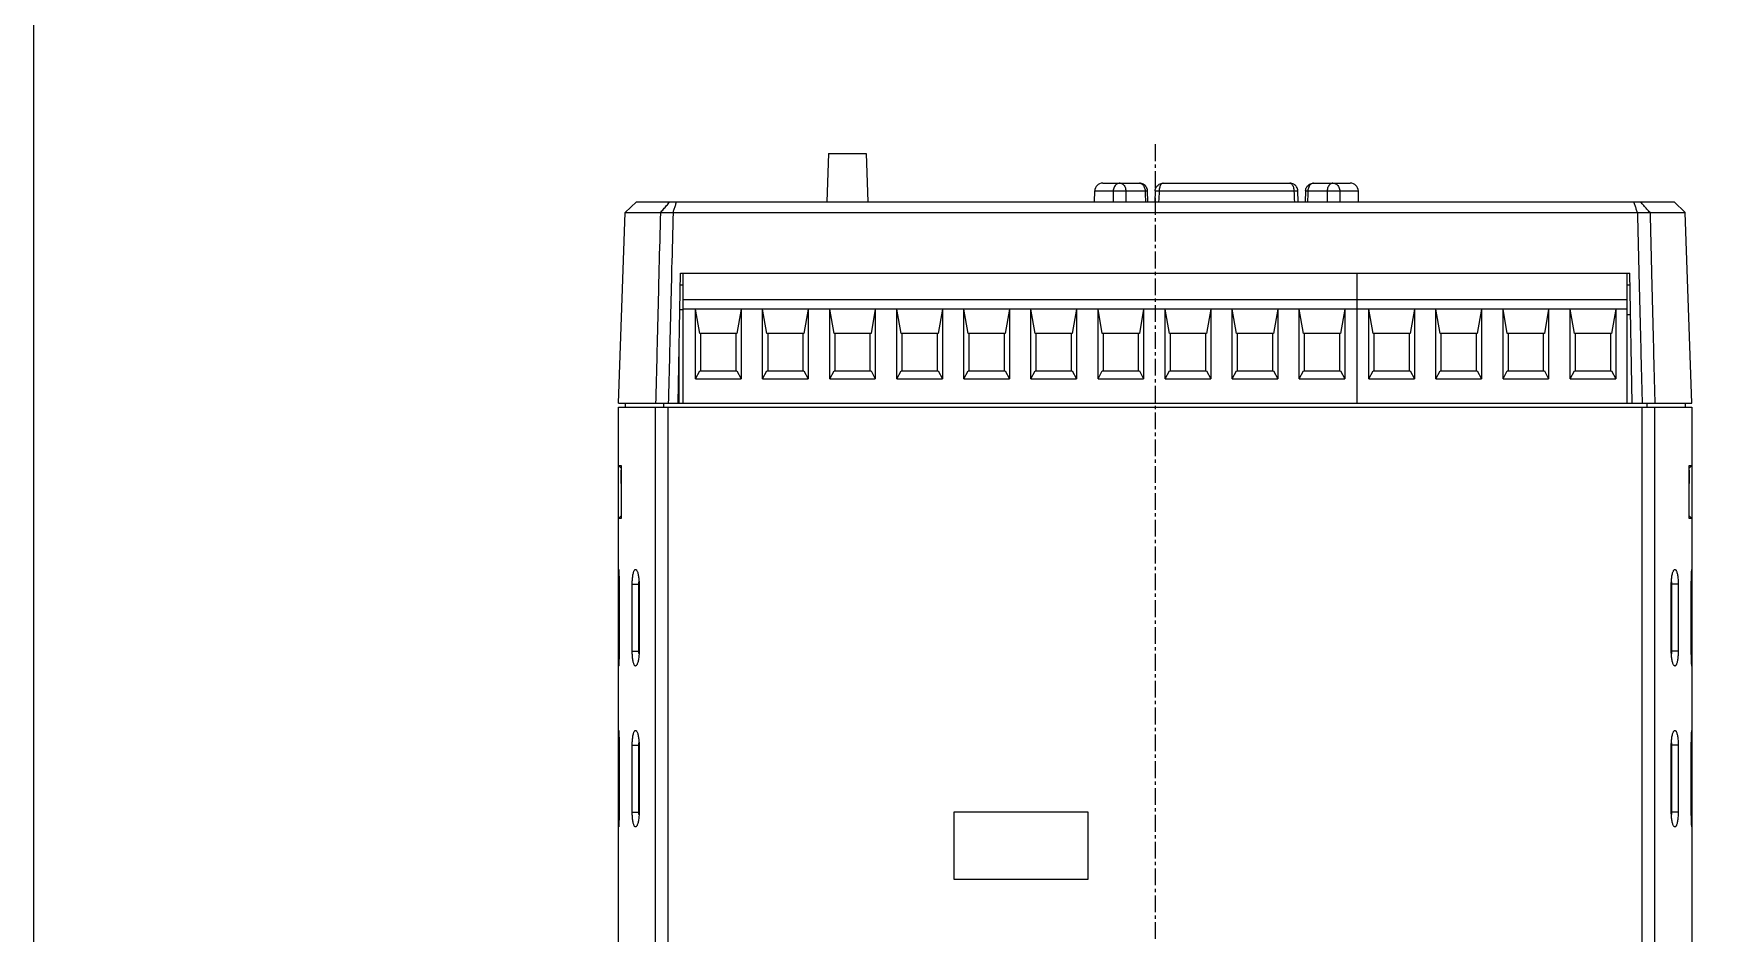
# Model space of a CAD drawing. Header units: millimetres. Extents: x 45 to 885, y 38 to 718.
# Drawn here: x 45.5 to 171.6, y 119 to 186 of the extents above; entities that cross this region are included whole.
import ezdxf

# ---------------------------------------------------------------- set-up
doc = ezdxf.new("R2010")
doc.units = ezdxf.units.MM
doc.linetypes.add('CENTER', pattern=[2, 1.25, -0.25, 0.25, -0.25])
doc.layers.add('도면층1', color=7, linetype='Continuous')

msp = doc.modelspace()

# ---------------------------------------------------------------- linework, layer by layer
at = {"color": 7, "linetype": 'Continuous'}
for p, q in [((104.731, 177.092), (104.596, 173.492)), ((104.731, 177.092), (107.531, 177.092)), ((107.531, 177.092), (107.666, 173.492)), ((124.549, 173.492), (124.57, 174.307)), ((124.57, 174.307), (125.951, 174.307)), ((125.17, 174.892), (127.905, 174.892)), ((126.891, 174.307), (128.329, 174.307)), ((128.531, 173.492), (128.504, 174.311)), ((129.082, 174.317), (129.047, 173.492)), ((129.375, 174.307), (139.42, 174.307)), ((129.681, 174.892), (139.113, 174.892)), ((139.748, 173.492), (139.713, 174.317)), ((140.29, 174.311), (140.264, 173.492)), ((140.466, 174.307), (141.904, 174.307)), ((140.89, 174.892), (143.624, 174.892)), ((142.843, 174.307), (144.224, 174.307)), ((144.245, 173.492), (144.224, 174.307)), ((90.406, 173.492), (89.578, 172.692)), ((90.406, 173.492), (167.758, 173.492)), ((167.758, 173.492), (168.586, 172.692)), ((89.082, 158.492), (89.578, 172.692)), ((89.578, 172.692), (92.195, 172.692)), ((92.195, 172.699), (93.141, 172.699)), ((93.141, 172.692), (165.023, 172.692)), ((165.022, 172.699), (165.969, 172.699)), ((165.969, 172.692), (168.586, 172.692)), ((169.082, 158.492), (168.586, 172.692)), ((93.533, 158.492), (93.702, 168.192)), ((93.702, 168.192), (164.461, 168.192)), ((93.894, 158.492), (93.894, 168.192)), ((144.144, 158.492), (144.144, 168.192)), ((144.147, 158.492), (144.147, 168.192)), ((164.272, 158.492), (164.272, 168.192)), ((164.631, 158.492), (164.461, 168.192)), ((93.894, 167.292), (93.687, 167.292)), ((164.477, 167.292), (164.272, 167.292)), ((93.894, 165.442), (93.654, 165.442)), ((144.144, 166.192), (93.894, 166.192)), ((144.144, 165.492), (93.894, 165.492)), ((94.819, 160.292), (94.819, 165.492)), ((95.139, 163.692), (94.819, 165.492)), ((98.219, 165.492), (97.899, 163.692)), ((98.219, 165.492), (98.219, 160.292)), ((99.819, 160.292), (99.819, 165.492)), ((100.139, 163.692), (99.819, 165.492)), ((103.219, 165.492), (102.899, 163.692)), ((103.219, 165.492), (103.219, 160.292)), ((104.819, 160.292), (104.819, 165.492)), ((105.139, 163.692), (104.819, 165.492)), ((108.219, 165.492), (107.899, 163.692)), ((108.219, 165.492), (108.219, 160.292)), ((109.819, 160.292), (109.819, 165.492)), ((110.139, 163.692), (109.819, 165.492)), ((113.219, 165.492), (112.899, 163.692)), ((113.219, 165.492), (113.219, 160.292)), ((114.819, 160.292), (114.819, 165.492)), ((115.139, 163.692), (114.819, 165.492)), ((118.219, 165.492), (117.899, 163.692)), ((118.219, 165.492), (118.219, 160.292)), ((119.819, 160.292), (119.819, 165.492)), ((120.139, 163.692), (119.819, 165.492)), ((123.219, 165.492), (122.899, 163.692)), ((123.219, 165.492), (123.219, 160.292)), ((124.819, 160.292), (124.819, 165.492)), ((125.139, 163.692), (124.819, 165.492)), ((128.219, 165.492), (127.899, 163.692)), ((128.219, 165.492), (128.219, 160.292)), ((129.819, 160.292), (129.819, 165.492)), ((130.139, 163.692), (129.819, 165.492)), ((133.219, 165.492), (132.899, 163.692)), ((133.219, 165.492), (133.219, 160.292)), ((134.819, 160.292), (134.819, 165.492)), ((135.139, 163.692), (134.819, 165.492)), ((138.219, 165.492), (137.899, 163.692)), ((138.219, 165.492), (138.219, 160.292)), ((139.819, 160.292), (139.819, 165.492)), ((140.139, 163.692), (139.819, 165.492)), ((143.219, 165.492), (142.899, 163.692)), ((143.219, 165.492), (143.219, 160.292)), ((164.272, 166.192), (144.147, 166.192)), ((164.272, 165.492), (144.147, 165.492)), ((145.009, 160.292), (145.009, 165.492)), ((145.329, 163.692), (145.009, 165.492)), ((148.409, 165.492), (148.089, 163.692)), ((148.409, 165.492), (148.409, 160.292)), ((150.009, 160.292), (150.009, 165.492)), ((150.329, 163.692), (150.009, 165.492)), ((153.409, 165.492), (153.089, 163.692)), ((153.409, 165.492), (153.409, 160.292)), ((155.009, 160.292), (155.009, 165.492)), ((155.329, 163.692), (155.009, 165.492)), ((158.409, 165.492), (158.089, 163.692)), ((158.409, 165.492), (158.409, 160.292)), ((160.009, 160.292), (160.009, 165.492)), ((160.329, 163.692), (160.009, 165.492)), ((163.409, 165.492), (163.089, 163.692)), ((163.409, 165.492), (163.409, 160.292)), ((164.272, 165.092), (164.515, 165.092)), ((97.899, 163.692), (95.139, 163.692)), ((95.219, 160.892), (95.219, 163.692)), ((97.819, 163.692), (97.819, 160.892)), ((102.899, 163.692), (100.139, 163.692)), ((100.219, 160.892), (100.219, 163.692)), ((102.819, 163.692), (102.819, 160.892)), ((107.899, 163.692), (105.139, 163.692)), ((105.219, 160.892), (105.219, 163.692)), ((107.819, 163.692), (107.819, 160.892)), ((112.899, 163.692), (110.139, 163.692)), ((110.219, 160.892), (110.219, 163.692)), ((112.819, 163.692), (112.819, 160.892)), ((117.899, 163.692), (115.139, 163.692)), ((115.219, 160.892), (115.219, 163.692)), ((117.819, 163.692), (117.819, 160.892)), ((122.899, 163.692), (120.139, 163.692)), ((120.219, 160.892), (120.219, 163.692)), ((122.819, 163.692), (122.819, 160.892)), ((127.899, 163.692), (125.139, 163.692)), ((125.219, 160.892), (125.219, 163.692)), ((127.819, 163.692), (127.819, 160.892)), ((132.899, 163.692), (130.139, 163.692)), ((130.219, 160.892), (130.219, 163.692)), ((132.819, 163.692), (132.819, 160.892)), ((137.899, 163.692), (135.139, 163.692)), ((135.219, 160.892), (135.219, 163.692)), ((137.819, 163.692), (137.819, 160.892)), ((142.899, 163.692), (140.139, 163.692)), ((140.219, 160.892), (140.219, 163.692)), ((142.819, 163.692), (142.819, 160.892)), ((148.089, 163.692), (145.329, 163.692)), ((145.409, 160.892), (145.409, 163.692)), ((148.009, 163.692), (148.009, 160.892)), ((153.089, 163.692), (150.329, 163.692)), ((150.409, 160.892), (150.409, 163.692)), ((153.009, 163.692), (153.009, 160.892)), ((158.089, 163.692), (155.329, 163.692)), ((155.409, 160.892), (155.409, 163.692)), ((158.009, 163.692), (158.009, 160.892)), ((163.089, 163.692), (160.329, 163.692)), ((160.409, 160.892), (160.409, 163.692)), ((163.009, 163.692), (163.009, 160.892)), ((93.594, 158.492), (93.594, 162)), ((94.819, 160.292), (95.139, 160.892)), ((94.819, 160.292), (98.219, 160.292)), ((95.139, 160.892), (97.899, 160.892)), ((97.899, 160.892), (98.219, 160.292)), ((99.819, 160.292), (100.139, 160.892)), ((99.819, 160.292), (103.219, 160.292)), ((100.139, 160.892), (102.899, 160.892)), ((102.899, 160.892), (103.219, 160.292)), ((104.819, 160.292), (105.139, 160.892)), ((104.819, 160.292), (108.219, 160.292)), ((105.139, 160.892), (107.899, 160.892)), ((107.899, 160.892), (108.219, 160.292)), ((109.819, 160.292), (110.139, 160.892)), ((109.819, 160.292), (113.219, 160.292)), ((110.139, 160.892), (112.899, 160.892)), ((112.899, 160.892), (113.219, 160.292)), ((114.819, 160.292), (115.139, 160.892)), ((114.819, 160.292), (118.219, 160.292)), ((115.139, 160.892), (117.899, 160.892)), ((117.899, 160.892), (118.219, 160.292)), ((119.819, 160.292), (120.139, 160.892)), ((119.819, 160.292), (123.219, 160.292)), ((120.139, 160.892), (122.899, 160.892)), ((122.899, 160.892), (123.219, 160.292)), ((124.819, 160.292), (125.139, 160.892)), ((124.819, 160.292), (128.219, 160.292)), ((125.139, 160.892), (127.899, 160.892)), ((127.899, 160.892), (128.219, 160.292)), ((129.819, 160.292), (130.139, 160.892)), ((129.819, 160.292), (133.219, 160.292)), ((130.139, 160.892), (132.899, 160.892)), ((132.899, 160.892), (133.219, 160.292)), ((134.819, 160.292), (135.139, 160.892)), ((134.819, 160.292), (138.219, 160.292)), ((135.139, 160.892), (137.899, 160.892)), ((137.899, 160.892), (138.219, 160.292)), ((139.819, 160.292), (140.139, 160.892)), ((139.819, 160.292), (143.219, 160.292)), ((140.139, 160.892), (142.899, 160.892)), ((142.899, 160.892), (143.219, 160.292)), ((145.009, 160.292), (145.329, 160.892)), ((145.009, 160.292), (148.409, 160.292)), ((145.329, 160.892), (148.089, 160.892)), ((148.089, 160.892), (148.409, 160.292)), ((150.009, 160.292), (150.329, 160.892)), ((150.009, 160.292), (153.409, 160.292)), ((150.329, 160.892), (153.089, 160.892)), ((153.089, 160.892), (153.409, 160.292)), ((155.009, 160.292), (155.329, 160.892)), ((155.009, 160.292), (158.409, 160.292)), ((155.329, 160.892), (158.089, 160.892)), ((158.089, 160.892), (158.409, 160.292)), ((160.009, 160.292), (160.329, 160.892)), ((160.009, 160.292), (163.409, 160.292)), ((160.329, 160.892), (163.089, 160.892)), ((163.089, 160.892), (163.409, 160.292)), ((89.082, 158.492), (144.144, 158.492)), ((89.082, 158.192), (169.082, 158.192)), ((89.082, 73.492), (89.082, 158.192)), ((89.582, 158.492), (89.582, 158.192)), ((91.843, 103.76), (91.843, 158.192)), ((92.433, 158.492), (92.433, 158.192)), ((92.787, 103.583), (92.787, 158.192)), ((144.147, 158.492), (169.082, 158.492)), ((165.376, 103.583), (165.376, 158.192)), ((165.73, 158.492), (165.73, 158.192)), ((166.321, 103.76), (166.321, 158.192)), ((168.582, 158.492), (168.582, 158.192)), ((169.082, 158.192), (169.082, 73.492)), ((89.082, 153.842), (89.284, 153.64)), ((89.082, 153.842), (89.284, 153.842)), ((89.284, 153.842), (89.284, 149.892)), ((169.082, 153.842), (168.88, 153.64)), ((168.88, 153.842), (169.082, 153.842)), ((168.88, 149.892), (168.88, 153.842)), ((89.282, 152.492), (89.282, 153.492)), ((168.882, 153.492), (168.882, 152.492)), ((89.082, 149.892), (89.284, 150.093)), ((169.082, 149.892), (168.88, 150.093)), ((89.284, 149.891), (89.082, 149.892)), ((169.082, 149.892), (168.88, 149.891)), ((89.082, 146.092), (89.083, 146.092)), ((89.082, 144.992), (89.119, 144.992)), ((89.119, 144.992), (89.119, 139.992)), ((90.099, 139.992), (90.099, 144.992)), ((90.099, 144.992), (90.61, 144.992)), ((90.589, 139.992), (90.589, 144.992)), ((90.61, 144.992), (90.61, 139.992)), ((168.065, 144.992), (167.553, 144.992)), ((167.553, 139.992), (167.553, 144.992)), ((167.575, 144.992), (167.575, 139.992)), ((168.065, 144.992), (168.065, 139.992)), ((169.082, 144.992), (169.045, 144.992)), ((169.045, 139.992), (169.045, 144.992)), ((169.081, 146.092), (169.082, 146.092)), ((89.082, 139.992), (89.119, 139.992)), ((90.099, 139.992), (90.61, 139.992)), ((168.065, 139.992), (167.553, 139.992)), ((169.082, 139.992), (169.045, 139.992)), ((89.083, 138.892), (89.082, 138.892)), ((169.082, 138.892), (169.081, 138.891)), ((89.082, 134.092), (89.083, 134.092)), ((169.081, 134.092), (169.082, 134.092)), ((89.082, 132.992), (89.119, 132.992)), ((89.119, 132.992), (89.119, 127.992)), ((90.099, 127.992), (90.099, 132.992)), ((90.099, 132.992), (90.61, 132.992)), ((90.589, 127.992), (90.589, 132.992)), ((90.61, 132.992), (90.61, 127.992)), ((167.553, 127.992), (167.553, 132.992)), ((168.065, 132.992), (167.553, 132.992)), ((167.575, 132.992), (167.575, 127.992)), ((168.065, 132.992), (168.065, 127.992)), ((169.045, 127.992), (169.045, 132.992)), ((169.082, 132.992), (169.045, 132.992)), ((89.082, 127.992), (89.119, 127.992)), ((90.099, 127.992), (90.61, 127.992)), ((114.082, 127.992), (114.082, 122.992)), ((124.082, 127.992), (114.082, 127.992)), ((124.082, 122.992), (124.082, 127.992)), ((168.065, 127.992), (167.553, 127.992)), ((169.082, 127.992), (169.045, 127.992)), ((89.083, 126.892), (89.082, 126.892)), ((169.082, 126.892), (169.081, 126.891)), ((114.082, 122.992), (124.082, 122.992))]:
    msp.add_line(p, q, dxfattribs=at)
msp.add_lwpolyline([(45.491, 618.976), (885.408, 618.976), (885.408, 37.938), (45.491, 37.938)], close=True)
for centre, start, end in [((125.17, 174.292), 90, 178.5), ((143.624, 174.292), 1.5, 90)]:
    msp.add_arc(centre, 0.6, start, end, dxfattribs=at)
for points in [[(125.951, 174.307), (125.95, 174.035), (125.949, 173.763), (125.948, 173.492)], [(126.891, 174.307), (126.889, 174.035), (126.888, 173.763), (126.886, 173.492)], [(128.329, 174.307), (128.338, 174.035), (128.346, 173.763), (128.355, 173.492)], [(128.418, 174.603), (128.403, 174.628), (128.385, 174.652), (128.367, 174.674)], [(128.48, 174.462), (128.472, 174.49), (128.462, 174.517), (128.45, 174.543)], [(129.107, 174.467), (129.116, 174.494), (129.126, 174.521), (129.138, 174.547)], [(129.375, 174.307), (129.363, 174.035), (129.351, 173.763), (129.339, 173.492)], [(139.42, 174.307), (139.432, 174.035), (139.444, 173.763), (139.456, 173.492)], [(140.466, 174.307), (140.457, 174.035), (140.448, 173.762), (140.439, 173.489)], [(141.904, 174.307), (141.905, 174.035), (141.907, 173.763), (141.908, 173.492)], [(142.843, 174.307), (142.845, 174.035), (142.846, 173.763), (142.847, 173.492)], [(90.589, 144.992), (90.589, 145.052), (90.592, 145.112), (90.599, 145.172)], [(169.081, 146.092), (169.081, 146.092), (169.081, 146.092), (169.082, 146.092)], [(167.575, 139.992), (167.575, 139.931), (167.571, 139.871), (167.564, 139.811)], [(89.083, 138.891), (89.082, 138.891), (89.082, 138.891), (89.082, 138.892)], [(169.081, 134.092), (169.081, 134.092), (169.081, 134.092), (169.082, 134.092)], [(90.589, 132.992), (90.589, 133.052), (90.592, 133.112), (90.599, 133.172)], [(167.575, 127.992), (167.575, 127.931), (167.571, 127.871), (167.564, 127.811)], [(89.083, 126.891), (89.082, 126.891), (89.082, 126.891), (89.082, 126.892)]]:
    msp.add_open_spline(points, degree=3, dxfattribs=at)
for points, knots in [([(126.467, 174.892), (126.421, 174.892), (126.329, 174.877), (126.201, 174.814), (126.094, 174.716), (126.013, 174.591), (125.964, 174.452), (125.952, 174.355), (125.951, 174.307)], [0, 0, 0, 0, 0.13624454, 0.27555328, 0.42026591, 0.56889954, 0.71616687, 0.85939691, 0.85939691, 0.85939691, 0.85939691]), ([(125.951, 174.307), (125.983, 174.309), (126.057, 174.313), (126.178, 174.316), (126.319, 174.317), (126.47, 174.317), (126.62, 174.316), (126.761, 174.312), (126.85, 174.309), (126.891, 174.307)], [0, 0, 0, 0, 0.09629911, 0.22064673, 0.36477543, 0.51902036, 0.67305686, 0.81654017, 0.93994838, 0.93994838, 0.93994838, 0.93994838]), ([(126.467, 174.892), (126.504, 174.892), (126.582, 174.876), (126.687, 174.812), (126.775, 174.713), (126.84, 174.589), (126.88, 174.451), (126.89, 174.355), (126.891, 174.307)], [0, 0, 0, 0, 0.11270879, 0.23244124, 0.36365203, 0.50496935, 0.64955037, 0.7924155, 0.7924155, 0.7924155, 0.7924155]), ([(127.905, 174.892), (127.941, 174.892), (128.018, 174.877), (128.121, 174.816), (128.208, 174.721), (128.274, 174.599), (128.317, 174.458), (128.328, 174.358), (128.329, 174.307)], [0, 0, 0, 0, 0.10995726, 0.22654436, 0.35372959, 0.49240683, 0.64012653, 0.79246253, 0.79246253, 0.79246253, 0.79246253]), ([(128.504, 174.311), (128.503, 174.362), (128.486, 174.464), (128.423, 174.606), (128.327, 174.727), (128.202, 174.82), (128.059, 174.878), (127.956, 174.892), (127.905, 174.892)], [0, 0, 0, 0, 0.15361284, 0.30706417, 0.46046817, 0.6137678, 0.76720805, 0.92080542, 0.92080542, 0.92080542, 0.92080542]), ([(128.329, 174.307), (128.36, 174.308), (128.42, 174.313), (128.452, 174.304), (128.51, 174.316), (128.504, 174.311)], [0, 0, 0, 0, 0.09189576, 0.15154966, 0.17546559, 0.17546559, 0.17546559, 0.17546559]), ([(129.082, 174.317), (129.084, 174.368), (129.101, 174.469), (129.165, 174.61), (129.261, 174.729), (129.385, 174.821), (129.528, 174.879), (129.63, 174.892), (129.681, 174.892)], [0, 0, 0, 0, 0.15252293, 0.30494675, 0.45734737, 0.60968184, 0.7621025, 0.91461845, 0.91461845, 0.91461845, 0.91461845]), ([(129.082, 174.317), (129.087, 174.321), (129.116, 174.311), (129.17, 174.318), (129.263, 174.31), (129.334, 174.309), (129.375, 174.307)], [0, 0, 0, 0, 0.01929018, 0.07755288, 0.17086862, 0.29305515, 0.29305515, 0.29305515, 0.29305515]), ([(129.681, 174.892), (129.654, 174.892), (129.593, 174.874), (129.518, 174.808), (129.456, 174.709), (129.41, 174.586), (129.382, 174.45), (129.375, 174.355), (129.375, 174.307)], [0, 0, 0, 0, 0.08272935, 0.17898362, 0.29513335, 0.42873384, 0.57057733, 0.71307656, 0.71307656, 0.71307656, 0.71307656]), ([(139.113, 174.892), (139.141, 174.892), (139.201, 174.874), (139.276, 174.808), (139.338, 174.709), (139.384, 174.586), (139.412, 174.45), (139.419, 174.355), (139.42, 174.307)], [0, 0, 0, 0, 0.08272981, 0.17898447, 0.29513429, 0.42873459, 0.57057774, 0.71307655, 0.71307655, 0.71307655, 0.71307655]), ([(139.713, 174.317), (139.711, 174.368), (139.693, 174.469), (139.63, 174.61), (139.533, 174.729), (139.409, 174.821), (139.266, 174.879), (139.164, 174.892), (139.113, 174.892)], [0, 0, 0, 0, 0.15252289, 0.30494672, 0.45734734, 0.60968183, 0.76210249, 0.91461845, 0.91461845, 0.91461845, 0.91461845]), ([(139.42, 174.307), (139.461, 174.309), (139.532, 174.31), (139.625, 174.318), (139.679, 174.311), (139.708, 174.321), (139.713, 174.317)], [0, 0, 0, 0, 0.1221673, 0.21549198, 0.27375938, 0.2930552, 0.2930552, 0.2930552, 0.2930552]), ([(140.29, 174.311), (140.284, 174.316), (140.342, 174.304), (140.375, 174.313), (140.435, 174.308), (140.466, 174.307)], [0, 0, 0, 0, 0.02390993, 0.08355492, 0.17546587, 0.17546587, 0.17546587, 0.17546587]), ([(140.29, 174.311), (140.292, 174.362), (140.308, 174.464), (140.371, 174.606), (140.468, 174.727), (140.592, 174.82), (140.736, 174.878), (140.839, 174.892), (140.89, 174.892)], [0, 0, 0, 0, 0.15361297, 0.30706427, 0.46046824, 0.61376785, 0.76720807, 0.92080542, 0.92080542, 0.92080542, 0.92080542]), ([(140.89, 174.892), (140.853, 174.892), (140.777, 174.877), (140.674, 174.816), (140.587, 174.721), (140.52, 174.599), (140.477, 174.458), (140.467, 174.358), (140.466, 174.307)], [0, 0, 0, 0, 0.10995731, 0.22654427, 0.35372959, 0.4924069, 0.64012641, 0.79246253, 0.79246253, 0.79246253, 0.79246253]), ([(142.328, 174.892), (142.29, 174.892), (142.212, 174.876), (142.107, 174.812), (142.019, 174.713), (141.954, 174.589), (141.914, 174.451), (141.905, 174.355), (141.904, 174.307)], [0, 0, 0, 0, 0.11270935, 0.23244214, 0.36365291, 0.50497, 0.64955074, 0.79241549, 0.79241549, 0.79241549, 0.79241549]), ([(141.904, 174.307), (141.945, 174.309), (142.034, 174.312), (142.174, 174.316), (142.325, 174.317), (142.475, 174.317), (142.616, 174.316), (142.738, 174.313), (142.811, 174.309), (142.843, 174.307)], [0, 0, 0, 0, 0.1233847, 0.26687139, 0.42090585, 0.57515141, 0.71928332, 0.84362951, 0.93994839, 0.93994839, 0.93994839, 0.93994839]), ([(142.328, 174.892), (142.373, 174.892), (142.466, 174.877), (142.593, 174.814), (142.701, 174.716), (142.781, 174.591), (142.83, 174.452), (142.842, 174.355), (142.843, 174.307)], [0, 0, 0, 0, 0.1362438, 0.27555215, 0.4202648, 0.56889873, 0.71616644, 0.85939692, 0.85939692, 0.85939692, 0.85939692]), ([(92.194, 172.692), (92.271, 172.78), (92.427, 172.954), (92.658, 173.222), (92.815, 173.401), (92.894, 173.492)], [0, 0, 0, 0, 0.3490639, 0.7014655, 1.0622697, 1.0622697, 1.0622697, 1.0622697]), ([(93.141, 172.692), (93.171, 172.778), (93.216, 172.958), (93.315, 173.221), (93.376, 173.401), (93.407, 173.492)], [0, 0, 0, 0, 0.27394866, 0.55540189, 0.8427571, 0.8427571, 0.8427571, 0.8427571]), ([(165.023, 172.692), (164.993, 172.778), (164.947, 172.958), (164.849, 173.221), (164.788, 173.401), (164.757, 173.492)], [0, 0, 0, 0, 0.27394422, 0.5553975, 0.8427571, 0.8427571, 0.8427571, 0.8427571]), ([(165.969, 172.692), (165.893, 172.78), (165.736, 172.954), (165.505, 173.222), (165.349, 173.401), (165.27, 173.492)], [0, 0, 0, 0, 0.3490693, 0.7014708, 1.0622697, 1.0622697, 1.0622697, 1.0622697]), ([(92.195, 172.692), (92.16, 171.309), (92.084, 168.225), (91.966, 163.492), (91.884, 160.141), (91.843, 158.492)], [0, 0, 0, 0, 4.1511625, 9.2539368, 14.2048392, 14.2048392, 14.2048392, 14.2048392]), ([(93.141, 172.692), (93.106, 171.309), (93.029, 168.225), (92.911, 163.492), (92.828, 160.141), (92.787, 158.492)], [0, 0, 0, 0, 4.1511797, 9.253975, 14.2048977, 14.2048977, 14.2048977, 14.2048977]), ([(165.023, 172.692), (165.057, 171.303), (165.135, 168.213), (165.253, 163.479), (165.336, 160.135), (165.377, 158.492)], [0, 0, 0, 0, 4.1694346, 9.2722299, 14.2048977, 14.2048977, 14.2048977, 14.2048977]), ([(165.969, 172.692), (166.003, 171.303), (166.08, 168.213), (166.197, 163.479), (166.28, 160.135), (166.321, 158.492)], [0, 0, 0, 0, 4.1694174, 9.2721917, 14.2048392, 14.2048392, 14.2048392, 14.2048392]), ([(89.083, 146.092), (89.092, 146.095), (89.081, 146.016), (89.105, 145.947), (89.103, 145.752), (89.114, 145.535), (89.117, 145.27), (89.119, 145.088), (89.119, 144.992)], [0, 0, 0, 0, 0.031311, 0.1348891, 0.3150879, 0.5531105, 0.8119372, 1.1014894, 1.1014894, 1.1014894, 1.1014894]), ([(90.099, 144.992), (90.099, 145.028), (90.1, 145.102), (90.104, 145.232), (90.113, 145.38), (90.129, 145.541), (90.15, 145.689), (90.177, 145.818), (90.207, 145.924), (90.241, 146.005), (90.278, 146.061), (90.315, 146.089), (90.345, 146.093), (90.366, 146.088), (90.385, 146.077), (90.396, 146.067), (90.401, 146.062)], [0, 0, 0, 0, 0.110231, 0.2210327, 0.39107, 0.5544908, 0.7053919, 0.8384591, 0.9493931, 1.0369968, 1.1019949, 1.1489654, 1.1693236, 1.19024, 1.2137803, 1.2340968, 1.2340968, 1.2340968, 1.2340968]), ([(90.401, 146.062), (90.402, 146.06), (90.421, 146.041), (90.452, 145.992), (90.49, 145.906), (90.524, 145.794), (90.554, 145.661), (90.578, 145.511), (90.602, 145.293), (90.61, 145.119), (90.61, 144.999), (90.61, 144.992)], [0, 0, 0, 0, 0.0073923, 0.0784258, 0.1726738, 0.2902342, 0.428052, 0.5818282, 0.7458836, 1.0847781, 1.1058491, 1.1058491, 1.1058491, 1.1058491]), ([(167.553, 144.992), (167.553, 145.029), (167.554, 145.104), (167.56, 145.235), (167.571, 145.383), (167.59, 145.544), (167.616, 145.691), (167.647, 145.82), (167.682, 145.926), (167.719, 146.005), (167.748, 146.047), (167.763, 146.062)], [0, 0, 0, 0, 0.1117664, 0.2240293, 0.3943484, 0.557979, 0.7091572, 0.8427206, 0.9544639, 1.0431217, 1.1058159, 1.1058159, 1.1058159, 1.1058159]), ([(167.564, 145.17), (167.571, 145.114), (167.575, 145.055), (167.575, 144.995), (167.575, 144.992)], [0, 0, 0, 0, 0.16915864, 0.1791469, 0.1791469, 0.1791469, 0.1791469]), ([(167.763, 146.062), (167.764, 146.063), (167.776, 146.075), (167.796, 146.089), (167.826, 146.093), (167.848, 146.087), (167.868, 146.075), (167.897, 146.046), (167.929, 145.991), (167.963, 145.903), (167.993, 145.791), (168.019, 145.657), (168.039, 145.507), (168.058, 145.29), (168.064, 145.116), (168.065, 144.998), (168.065, 144.992)], [0, 0, 0, 0, 0.0034553, 0.0512388, 0.0716835, 0.0924297, 0.115605, 0.1428178, 0.2128354, 0.3062777, 0.4233892, 0.5609974, 0.7146017, 0.8783672, 1.2158842, 1.234196, 1.234196, 1.234196, 1.234196]), ([(169.045, 144.992), (169.045, 145.085), (169.046, 145.269), (169.049, 145.537), (169.06, 145.758), (169.06, 145.953), (169.08, 146.016), (169.073, 146.096), (169.082, 146.092)], [0, 0, 0, 0, 0.2802011, 0.5548335, 0.7949343, 0.9709091, 1.0713056, 1.1014298, 1.1014298, 1.1014298, 1.1014298]), ([(89.119, 139.992), (89.119, 139.898), (89.118, 139.714), (89.114, 139.445), (89.104, 139.225), (89.104, 139.03), (89.083, 138.966), (89.091, 138.887), (89.082, 138.892)], [0, 0, 0, 0, 0.2805643, 0.5553686, 0.79544, 0.971374, 1.071376, 1.1014343, 1.1014343, 1.1014343, 1.1014343]), ([(90.401, 138.921), (90.4, 138.92), (90.388, 138.909), (90.367, 138.894), (90.337, 138.89), (90.316, 138.896), (90.295, 138.908), (90.267, 138.937), (90.234, 138.992), (90.201, 139.08), (90.171, 139.192), (90.145, 139.326), (90.125, 139.476), (90.105, 139.694), (90.099, 139.867), (90.099, 139.985), (90.099, 139.992)], [0, 0, 0, 0, 0.0034553, 0.0512388, 0.0716835, 0.0924297, 0.115605, 0.1428178, 0.2128354, 0.3062777, 0.4233892, 0.5609974, 0.7146017, 0.8783672, 1.2158842, 1.234196, 1.234196, 1.234196, 1.234196]), ([(90.61, 139.992), (90.61, 139.954), (90.609, 139.88), (90.604, 139.748), (90.593, 139.6), (90.574, 139.439), (90.548, 139.292), (90.517, 139.163), (90.482, 139.057), (90.445, 138.978), (90.416, 138.936), (90.401, 138.921)], [0, 0, 0, 0, 0.1117664, 0.2240293, 0.3943484, 0.557979, 0.7091572, 0.8427206, 0.9544639, 1.0431217, 1.1058159, 1.1058159, 1.1058159, 1.1058159]), ([(90.599, 139.813), (90.592, 139.869), (90.589, 139.929), (90.589, 139.988), (90.589, 139.992)], [0, 0, 0, 0, 0.16915864, 0.1791469, 0.1791469, 0.1791469, 0.1791469]), ([(167.763, 138.921), (167.761, 138.923), (167.743, 138.942), (167.711, 138.991), (167.674, 139.077), (167.64, 139.189), (167.61, 139.322), (167.585, 139.472), (167.561, 139.69), (167.554, 139.865), (167.553, 139.985), (167.553, 139.992)], [0, 0, 0, 0, 0.0073923, 0.0784258, 0.1726738, 0.2902342, 0.428052, 0.5818282, 0.7458836, 1.0847781, 1.1058491, 1.1058491, 1.1058491, 1.1058491]), ([(168.065, 139.992), (168.065, 139.955), (168.064, 139.881), (168.06, 139.751), (168.051, 139.603), (168.035, 139.442), (168.013, 139.295), (167.987, 139.166), (167.956, 139.059), (167.922, 138.978), (167.886, 138.922), (167.849, 138.894), (167.819, 138.89), (167.797, 138.896), (167.779, 138.907), (167.768, 138.916), (167.763, 138.921)], [0, 0, 0, 0, 0.110231, 0.2210327, 0.39107, 0.5544908, 0.7053919, 0.8384591, 0.9493931, 1.0369968, 1.1019949, 1.1489654, 1.1693236, 1.19024, 1.2137803, 1.2340968, 1.2340968, 1.2340968, 1.2340968]), ([(169.081, 138.891), (169.071, 138.888), (169.082, 138.967), (169.058, 139.037), (169.06, 139.231), (169.049, 139.448), (169.046, 139.713), (169.045, 139.895), (169.045, 139.992)], [0, 0, 0, 0, 0.031425, 0.1353331, 0.315744, 0.5532447, 0.8121415, 1.1014863, 1.1014863, 1.1014863, 1.1014863]), ([(89.083, 134.092), (89.092, 134.095), (89.081, 134.016), (89.105, 133.947), (89.103, 133.752), (89.114, 133.535), (89.117, 133.27), (89.119, 133.088), (89.119, 132.992)], [0, 0, 0, 0, 0.031311, 0.1348891, 0.3150879, 0.5531105, 0.8119372, 1.1014894, 1.1014894, 1.1014894, 1.1014894]), ([(90.099, 132.992), (90.099, 133.028), (90.1, 133.102), (90.104, 133.232), (90.113, 133.38), (90.129, 133.541), (90.15, 133.689), (90.177, 133.818), (90.207, 133.924), (90.241, 134.005), (90.278, 134.061), (90.315, 134.089), (90.345, 134.093), (90.366, 134.088), (90.385, 134.077), (90.396, 134.067), (90.401, 134.062)], [0, 0, 0, 0, 0.110231, 0.2210327, 0.39107, 0.5544908, 0.7053919, 0.8384591, 0.9493931, 1.0369968, 1.1019949, 1.1489654, 1.1693236, 1.19024, 1.2137803, 1.2340968, 1.2340968, 1.2340968, 1.2340968]), ([(90.401, 134.062), (90.402, 134.06), (90.421, 134.041), (90.452, 133.992), (90.49, 133.906), (90.524, 133.794), (90.554, 133.661), (90.578, 133.511), (90.602, 133.293), (90.61, 133.119), (90.61, 132.999), (90.61, 132.992)], [0, 0, 0, 0, 0.0073923, 0.0784258, 0.1726738, 0.2902342, 0.428052, 0.5818282, 0.7458836, 1.0847781, 1.1058491, 1.1058491, 1.1058491, 1.1058491]), ([(167.553, 132.992), (167.553, 133.029), (167.554, 133.104), (167.56, 133.235), (167.571, 133.383), (167.59, 133.544), (167.616, 133.691), (167.647, 133.82), (167.682, 133.926), (167.719, 134.005), (167.748, 134.047), (167.763, 134.062)], [0, 0, 0, 0, 0.1117664, 0.2240293, 0.3943484, 0.557979, 0.7091572, 0.8427206, 0.9544639, 1.0431217, 1.1058159, 1.1058159, 1.1058159, 1.1058159]), ([(167.763, 134.062), (167.764, 134.063), (167.776, 134.075), (167.796, 134.089), (167.826, 134.093), (167.848, 134.087), (167.868, 134.075), (167.897, 134.046), (167.929, 133.991), (167.963, 133.903), (167.993, 133.791), (168.019, 133.657), (168.039, 133.507), (168.058, 133.29), (168.064, 133.116), (168.065, 132.998), (168.065, 132.992)], [0, 0, 0, 0, 0.0034553, 0.0512388, 0.0716835, 0.0924297, 0.115605, 0.1428178, 0.2128354, 0.3062777, 0.4233892, 0.5609974, 0.7146017, 0.8783672, 1.2158842, 1.234196, 1.234196, 1.234196, 1.234196]), ([(169.045, 132.992), (169.045, 133.085), (169.046, 133.269), (169.049, 133.537), (169.06, 133.758), (169.06, 133.953), (169.08, 134.016), (169.073, 134.096), (169.082, 134.092)], [0, 0, 0, 0, 0.2802011, 0.5548335, 0.7949343, 0.9709091, 1.0713056, 1.1014298, 1.1014298, 1.1014298, 1.1014298]), ([(167.564, 133.17), (167.571, 133.114), (167.575, 133.055), (167.575, 132.995), (167.575, 132.992)], [0, 0, 0, 0, 0.16915864, 0.1791469, 0.1791469, 0.1791469, 0.1791469]), ([(89.119, 127.992), (89.119, 127.898), (89.118, 127.714), (89.114, 127.445), (89.104, 127.225), (89.104, 127.03), (89.083, 126.966), (89.091, 126.887), (89.082, 126.892)], [0, 0, 0, 0, 0.2805643, 0.5553686, 0.79544, 0.971374, 1.071376, 1.1014343, 1.1014343, 1.1014343, 1.1014343]), ([(90.401, 126.921), (90.4, 126.92), (90.388, 126.909), (90.367, 126.894), (90.337, 126.89), (90.316, 126.896), (90.295, 126.908), (90.267, 126.937), (90.234, 126.992), (90.201, 127.08), (90.171, 127.192), (90.145, 127.326), (90.125, 127.476), (90.105, 127.694), (90.099, 127.867), (90.099, 127.985), (90.099, 127.992)], [0, 0, 0, 0, 0.0034553, 0.0512388, 0.0716835, 0.0924297, 0.115605, 0.1428178, 0.2128354, 0.3062777, 0.4233892, 0.5609974, 0.7146017, 0.8783672, 1.2158842, 1.234196, 1.234196, 1.234196, 1.234196]), ([(90.61, 127.992), (90.61, 127.954), (90.609, 127.88), (90.604, 127.748), (90.593, 127.6), (90.574, 127.439), (90.548, 127.292), (90.517, 127.163), (90.482, 127.057), (90.445, 126.978), (90.416, 126.936), (90.401, 126.921)], [0, 0, 0, 0, 0.1117664, 0.2240293, 0.3943484, 0.557979, 0.7091572, 0.8427206, 0.9544639, 1.0431217, 1.1058159, 1.1058159, 1.1058159, 1.1058159]), ([(90.599, 127.813), (90.592, 127.869), (90.589, 127.929), (90.589, 127.988), (90.589, 127.992)], [0, 0, 0, 0, 0.16915864, 0.1791469, 0.1791469, 0.1791469, 0.1791469]), ([(167.763, 126.921), (167.761, 126.923), (167.743, 126.942), (167.711, 126.991), (167.674, 127.077), (167.64, 127.189), (167.61, 127.322), (167.585, 127.472), (167.561, 127.69), (167.554, 127.865), (167.553, 127.985), (167.553, 127.992)], [0, 0, 0, 0, 0.0073923, 0.0784258, 0.1726738, 0.2902342, 0.428052, 0.5818282, 0.7458836, 1.0847781, 1.1058491, 1.1058491, 1.1058491, 1.1058491]), ([(168.065, 127.992), (168.065, 127.955), (168.064, 127.881), (168.06, 127.751), (168.051, 127.603), (168.035, 127.442), (168.013, 127.295), (167.987, 127.166), (167.956, 127.059), (167.922, 126.978), (167.886, 126.922), (167.849, 126.894), (167.819, 126.89), (167.797, 126.896), (167.779, 126.907), (167.768, 126.916), (167.763, 126.921)], [0, 0, 0, 0, 0.110231, 0.2210327, 0.39107, 0.5544908, 0.7053919, 0.8384591, 0.9493931, 1.0369968, 1.1019949, 1.1489654, 1.1693236, 1.19024, 1.2137803, 1.2340968, 1.2340968, 1.2340968, 1.2340968]), ([(169.081, 126.891), (169.071, 126.888), (169.082, 126.967), (169.058, 127.037), (169.06, 127.231), (169.049, 127.448), (169.046, 127.713), (169.045, 127.895), (169.045, 127.992)], [0, 0, 0, 0, 0.031425, 0.1353331, 0.315744, 0.5532447, 0.8121415, 1.1014863, 1.1014863, 1.1014863, 1.1014863])]:
    msp.add_open_spline(points, degree=3, knots=knots, dxfattribs=at)
at = {"layer": '도면층1', "color": 1, "linetype": 'CENTER'}
msp.add_line((129.082, 177.79), (129.082, 64.256), dxfattribs=at)

doc.saveas('drawing.dxf')
